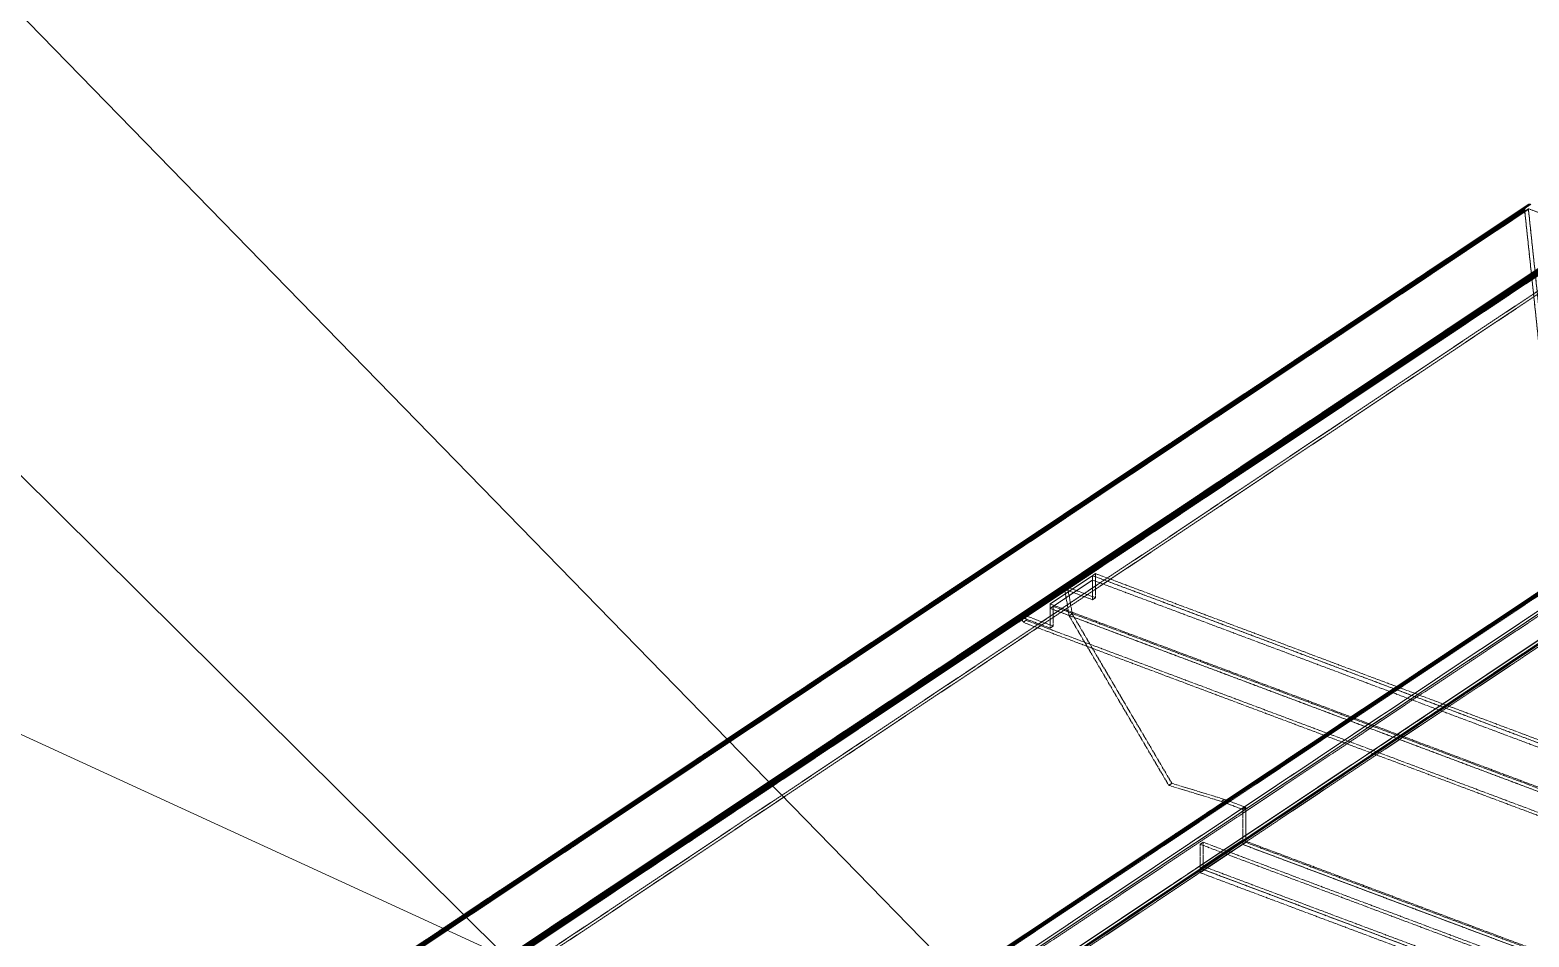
# Model space of a CAD drawing. Header units: millimetres. Extents: x 50 to 612415, y 2 to 4150.
# Drawn here: x 529283 to 530230, y 2624 to 3197 of the extents above; entities that cross this region are included whole.
import ezdxf

# ---------------------------------------------------------------- set-up
doc = ezdxf.new("R2010")
doc.units = ezdxf.units.MM
doc.linetypes.add('DASHED', pattern=[1.524, 1.27, -0.254])
doc.layers.add('DIM', color=7, linetype='Continuous', lineweight=13)
doc.layers.add('HIDDEN', color=8, linetype='DASHED', lineweight=13)

msp = doc.modelspace()

# ---------------------------------------------------------------- linework, layer by layer
at = {"layer": 'DIM'}
for points in [[(529977.229, 2488.833), (529020, 3470), (528980, 3470)], [(529862.246, 2335.42), (529020, 3170), (528980, 3170)], [(530410.011, 2231.719), (529020, 2870), (528980, 2870)]]:
    msp.add_lwpolyline(points, dxfattribs=at)
at = {"layer": 'HIDDEN', "color": 253, "true_color": 0xaab5af}
for p, q in [((529120, 2346.717), (530228.905, 3085.987)), ((530228.905, 3085.987), (529120, 2346.717)), ((529120.033, 2346.576), (530228.484, 3085.544)), ((530228.484, 3085.544), (529120.033, 2346.576)), ((529120.057, 2346.808), (530229.358, 3086.342)), ((530229.358, 3086.342), (529120.057, 2346.808)), ((529120.153, 2346.391), (530228.11, 3085.029)), ((530228.11, 3085.029), (529120.153, 2346.391)), ((529120.2, 2346.846), (530229.825, 3086.595)), ((530229.825, 3086.595), (529120.2, 2346.846)), ((529120.357, 2346.167), (530227.796, 3084.46)), ((530227.796, 3084.46), (529120.357, 2346.167)), ((529120.426, 2346.829), (530230.291, 3086.739)), ((530230.291, 3086.739), (529120.426, 2346.829)), ((529120.637, 2345.914), (530227.554, 3083.858)), ((530227.554, 3083.858), (529120.637, 2345.914)), ((529120.725, 2346.759), (530230.738, 3086.767)), ((530230.738, 3086.767), (529120.725, 2346.759)), ((529120.984, 2345.64), (530227.392, 3083.245)), ((530227.392, 3083.245), (529120.984, 2345.64)), ((529121.087, 2346.637), (530231.15, 3086.678)), ((530231.15, 3086.678), (529121.087, 2346.637)), ((529121.384, 2345.355), (530227.316, 3082.643)), ((530227.316, 3082.643), (529121.384, 2345.355)), ((529121.824, 2345.069), (530227.329, 3082.072)), ((530227.329, 3082.072), (529121.824, 2345.069)), ((530229.72, 3083.701), (529122.309, 2345.427)), ((529122.309, 2345.427), (530229.72, 3083.701)), ((530229.693, 3083.673), (529122.311, 2345.418)), ((529122.311, 2345.418), (530229.693, 3083.673)), ((530229.748, 3083.723), (529122.313, 2345.433)), ((529122.313, 2345.433), (530229.748, 3083.723)), ((530229.67, 3083.641), (529122.319, 2345.407)), ((529122.319, 2345.407), (530229.67, 3083.641)), ((530229.777, 3083.739), (529122.322, 2345.435)), ((529122.322, 2345.435), (530229.777, 3083.739)), ((530229.65, 3083.605), (529122.331, 2345.393)), ((529122.331, 2345.393), (530229.65, 3083.605)), ((530229.806, 3083.748), (529122.336, 2345.434)), ((529122.336, 2345.434), (530229.806, 3083.748)), ((530229.635, 3083.568), (529122.349, 2345.377)), ((529122.349, 2345.377), (530229.635, 3083.568)), ((530229.834, 3083.75), (529122.354, 2345.43)), ((529122.354, 2345.43), (530229.834, 3083.75)), ((530229.625, 3083.529), (529122.371, 2345.36)), ((529122.371, 2345.36), (530229.625, 3083.529)), ((530229.86, 3083.744), (529122.377, 2345.422)), ((529122.377, 2345.422), (530229.86, 3083.744)), ((530229.62, 3083.492), (529122.396, 2345.342)), ((529122.396, 2345.342), (530229.62, 3083.492)), ((530229.621, 3083.456), (529122.423, 2345.324)), ((529122.423, 2345.324), (530229.621, 3083.456)), ((530227.316, 3082.643), (530227.392, 3083.245)), ((530227.392, 3083.245), (530227.316, 3082.643)), ((530227.329, 3082.072), (530227.316, 3082.643)), ((530227.316, 3082.643), (530227.329, 3082.072)), ((530251.703, 2852.368), (530227.329, 3082.072)), ((530227.329, 3082.072), (530251.703, 2852.368)), ((530227.392, 3083.245), (530227.554, 3083.858)), ((530227.554, 3083.858), (530227.392, 3083.245)), ((530227.554, 3083.858), (530227.796, 3084.46)), ((530227.796, 3084.46), (530227.554, 3083.858)), ((530227.796, 3084.46), (530228.11, 3085.029)), ((530228.11, 3085.029), (530227.796, 3084.46)), ((530228.11, 3085.029), (530228.484, 3085.544)), ((530228.484, 3085.544), (530228.11, 3085.029)), ((530228.484, 3085.544), (530228.905, 3085.987)), ((530228.905, 3085.987), (530228.484, 3085.544)), ((530228.905, 3085.987), (530229.358, 3086.342)), ((530229.358, 3086.342), (530228.905, 3085.987)), ((530229.358, 3086.342), (530229.825, 3086.595)), ((530229.825, 3086.595), (530229.358, 3086.342)), ((530229.625, 3083.529), (530229.62, 3083.492)), ((530229.62, 3083.492), (530229.625, 3083.529)), ((530229.62, 3083.492), (530229.621, 3083.456)), ((530229.621, 3083.456), (530229.62, 3083.492)), ((530229.621, 3083.456), (530253.995, 2853.752)), ((530253.995, 2853.752), (530229.621, 3083.456)), ((530229.635, 3083.568), (530229.625, 3083.529)), ((530229.625, 3083.529), (530229.635, 3083.568)), ((530229.65, 3083.605), (530229.635, 3083.568)), ((530229.635, 3083.568), (530229.65, 3083.605)), ((530229.67, 3083.641), (530229.65, 3083.605)), ((530229.65, 3083.605), (530229.67, 3083.641)), ((530229.693, 3083.673), (530229.67, 3083.641)), ((530229.67, 3083.641), (530229.693, 3083.673)), ((530229.72, 3083.701), (530229.693, 3083.673)), ((530229.693, 3083.673), (530229.72, 3083.701)), ((530229.748, 3083.723), (530229.72, 3083.701)), ((530229.72, 3083.701), (530229.748, 3083.723)), ((530229.777, 3083.739), (530229.748, 3083.723)), ((530229.748, 3083.723), (530229.777, 3083.739)), ((530229.806, 3083.748), (530229.777, 3083.739)), ((530229.777, 3083.739), (530229.806, 3083.748)), ((530229.834, 3083.75), (530229.806, 3083.748)), ((530229.806, 3083.748), (530229.834, 3083.75)), ((530229.825, 3086.595), (530230.291, 3086.739)), ((530230.291, 3086.739), (530229.825, 3086.595)), ((530229.86, 3083.744), (530229.834, 3083.75)), ((530229.834, 3083.75), (530229.86, 3083.744)), ((530271.876, 3067.988), (530229.86, 3083.744)), ((530229.86, 3083.744), (530271.876, 3067.988)), ((529163.104, 2330.881), (530273.166, 3070.922)), ((530273.166, 3070.922), (529163.104, 2330.881)), ((529163.529, 2330.706), (530273.538, 3070.713)), ((530273.538, 3070.713), (529163.529, 2330.706)), ((529163.991, 2330.489), (530273.843, 3070.391)), ((530273.843, 3070.391), (529163.991, 2330.489)), ((529164.471, 2330.237), (530274.07, 3069.969)), ((530274.07, 3069.969), (529164.471, 2330.237)), ((529164.952, 2329.959), (530274.208, 3069.463)), ((530274.208, 3069.463), (529164.952, 2329.959)), ((530274.254, 3068.894), (529165.415, 2329.668)), ((529165.415, 2329.668), (530274.254, 3068.894)), ((530271.876, 3067.988), (529164.393, 2329.666)), ((529164.393, 2329.666), (530271.876, 3067.988)), ((530271.897, 3067.977), (529164.417, 2329.656)), ((529164.417, 2329.656), (530271.897, 3067.977)), ((530271.915, 3067.96), (529164.442, 2329.645)), ((529164.442, 2329.645), (530271.915, 3067.96)), ((530271.929, 3067.938), (529164.469, 2329.631)), ((529164.469, 2329.631), (530271.929, 3067.938)), ((530271.938, 3067.911), (529164.496, 2329.616)), ((529164.496, 2329.616), (530271.938, 3067.911)), ((529164.522, 2329.6), (530271.943, 3067.881)), ((530271.943, 3067.881), (529164.522, 2329.6)), ((529164.547, 2329.584), (530271.944, 3067.849)), ((530271.944, 3067.849), (529164.547, 2329.584)), ((529164.57, 2329.568), (530271.94, 3067.814)), ((530271.94, 3067.814), (529164.57, 2329.568)), ((529164.59, 2329.552), (530271.931, 3067.779)), ((530271.931, 3067.779), (529164.59, 2329.552)), ((529164.607, 2329.537), (530271.918, 3067.744)), ((530271.918, 3067.744), (529164.607, 2329.537)), ((530274.205, 3068.282), (529165.841, 2329.373)), ((529165.841, 2329.373), (530274.205, 3068.282)), ((530274.063, 3067.651), (529166.216, 2329.086)), ((529166.216, 2329.086), (530274.063, 3067.651)), ((530273.834, 3067.026), (529166.523, 2328.818)), ((529166.523, 2328.818), (530273.834, 3067.026)), ((529171.828, 2322.734), (530264.696, 3051.313)), ((530264.696, 3051.313), (529171.828, 2322.734)), ((530266.613, 3050.594), (529173.745, 2322.015)), ((529173.745, 2322.015), (530266.613, 3050.594)), ((529330.848, 2226.539), (530294.76, 2869.147)), ((530294.76, 2869.147), (529330.848, 2226.539)), ((530296.676, 2868.429), (529332.764, 2225.821)), ((529332.764, 2225.821), (530296.676, 2868.429)), ((529312.636, 2226.324), (530251.703, 2852.368)), ((530251.703, 2852.368), (529312.636, 2226.324)), ((529312.636, 2226.324), (530251.703, 2852.368)), ((530251.703, 2852.368), (529312.636, 2226.324)), ((530251.79, 2851.902), (529313.051, 2226.076)), ((529313.051, 2226.076), (530251.79, 2851.902)), ((530253.995, 2853.752), (529313.236, 2226.579)), ((529313.236, 2226.579), (530253.995, 2853.752)), ((529313.262, 2226.564), (530254, 2853.723)), ((530254, 2853.723), (529313.262, 2226.564)), ((529313.288, 2226.549), (530254.01, 2853.697)), ((530254.01, 2853.697), (529313.288, 2226.549)), ((529313.314, 2226.536), (530254.024, 2853.676)), ((530254.024, 2853.676), (529313.314, 2226.536)), ((529313.339, 2226.525), (530254.041, 2853.66)), ((530254.041, 2853.66), (529313.339, 2226.525)), ((529313.362, 2226.515), (530254.062, 2853.649)), ((530254.062, 2853.649), (529313.362, 2226.515)), ((530251.946, 2851.493), (529313.471, 2225.843)), ((529313.471, 2225.843), (530251.946, 2851.493)), ((530252.166, 2851.153), (529313.886, 2225.633)), ((529313.886, 2225.633), (530252.166, 2851.153)), ((530252.444, 2850.89), (529314.283, 2225.45)), ((529314.283, 2225.45), (530252.444, 2850.89)), ((530252.772, 2850.714), (529314.651, 2225.301)), ((529314.651, 2225.301), (530252.772, 2850.714)), ((530279.154, 2856.748), (529350.286, 2237.502)), ((530279.154, 2856.748), (529350.286, 2237.502)), ((529352.522, 2237.662), (530279.474, 2855.63)), ((529352.522, 2237.662), (530279.474, 2855.63)), ((529954.296, 2852.116), (529927.467, 2834.23)), ((529927.467, 2834.23), (529954.296, 2852.116)), ((529956.213, 2853.394), (529954.296, 2852.116)), ((529954.296, 2852.116), (529956.213, 2853.394)), ((529954.296, 2852.116), (529954.296, 2841.052)), ((529954.296, 2849.35), (529954.296, 2852.116)), ((532401.383, 1934.459), (529954.296, 2852.116)), ((529954.296, 2852.116), (529954.296, 2836.903)), ((529954.296, 2849.35), (529954.296, 2852.116)), ((529954.296, 2852.116), (532401.383, 1934.459)), ((532401.383, 1934.459), (529954.296, 2852.116)), ((529954.296, 2852.116), (532401.383, 1934.459)), ((529956.213, 2842.33), (529956.213, 2853.394)), ((529956.213, 2838.181), (529956.213, 2853.394)), ((529956.213, 2853.394), (532403.3, 1935.736)), ((529956.213, 2853.394), (532403.3, 1935.736)), ((529342.326, 2215.654), (530283.026, 2842.787)), ((530283.026, 2842.787), (529342.326, 2215.654)), ((529342.347, 2215.647), (530283.049, 2842.782)), ((530283.049, 2842.782), (529342.347, 2215.647)), ((529342.365, 2215.642), (530283.075, 2842.782)), ((530283.075, 2842.782), (529342.365, 2215.642)), ((529342.368, 2215.687), (530283.24, 2842.935)), ((530283.24, 2842.935), (529342.368, 2215.687)), ((529342.378, 2215.641), (530283.101, 2842.789)), ((530283.101, 2842.789), (529342.378, 2215.641)), ((529342.381, 2215.673), (530283.223, 2842.901)), ((530283.223, 2842.901), (529342.381, 2215.673)), ((529342.388, 2215.642), (530283.128, 2842.802)), ((530283.128, 2842.802), (529342.388, 2215.642)), ((529342.39, 2215.662), (530283.203, 2842.871)), ((530283.203, 2842.871), (529342.39, 2215.662)), ((529342.393, 2215.646), (530283.155, 2842.82)), ((530283.155, 2842.82), (529342.393, 2215.646)), ((529342.394, 2215.653), (530283.18, 2842.843)), ((530283.18, 2842.843), (529342.394, 2215.653)), ((530285.156, 2842.216), (529344.284, 2214.968)), ((529344.284, 2214.968), (530285.156, 2842.216)), ((530284.886, 2841.684), (529344.492, 2214.755)), ((529344.492, 2214.755), (530284.886, 2841.684)), ((530284.562, 2841.192), (529344.631, 2214.571)), ((529344.631, 2214.571), (530284.562, 2841.192)), ((529927.467, 2831.464), (529954.296, 2849.35)), ((529954.296, 2849.35), (529927.467, 2831.464)), ((529938.582, 2844.792), (529936.666, 2843.515)), ((529936.666, 2843.515), (529938.582, 2844.792)), ((529936.666, 2843.515), (529939.451, 2826.774)), ((529954.296, 2836.903), (529936.666, 2843.515)), ((529936.666, 2843.515), (529939.451, 2826.774)), ((529954.296, 2836.903), (529936.666, 2843.515)), ((529941.367, 2828.052), (529938.582, 2844.792)), ((529941.367, 2828.052), (529938.582, 2844.792)), ((529938.582, 2844.792), (529956.213, 2838.181)), ((529938.582, 2844.792), (529956.213, 2838.181)), ((532401.383, 1931.693), (529954.296, 2849.35)), ((532401.383, 1931.693), (529954.296, 2849.35)), ((529956.213, 2838.181), (529956.213, 2842.33)), ((530281.736, 2839.853), (529343.616, 2214.439)), ((529343.616, 2214.439), (530281.736, 2839.853)), ((530282.112, 2839.767), (529343.95, 2214.325)), ((529343.95, 2214.325), (530282.112, 2839.767)), ((530282.518, 2839.779), (529344.232, 2214.255)), ((529344.232, 2214.255), (530282.518, 2839.779)), ((530282.943, 2839.889), (529344.453, 2214.229)), ((529344.453, 2214.229), (530282.943, 2839.889)), ((530283.372, 2840.092), (529344.608, 2214.249)), ((529344.608, 2214.249), (530283.372, 2840.092)), ((530283.794, 2840.384), (529344.69, 2214.315)), ((529344.69, 2214.315), (530283.794, 2840.384)), ((530284.194, 2840.754), (529344.698, 2214.423)), ((529344.698, 2214.423), (530284.194, 2840.754)), ((529350.286, 2218.139), (530279.154, 2837.385)), ((530279.154, 2837.385), (529350.286, 2218.139)), ((529350.286, 2218.139), (530279.154, 2837.385)), ((530279.154, 2837.385), (529350.286, 2218.139)), ((529350.286, 2216.756), (530279.154, 2836.002)), ((529350.286, 2216.756), (530279.154, 2836.002)), ((530279.474, 2836.267), (529352.522, 2218.299)), ((530279.474, 2836.267), (529352.522, 2218.299)), ((529927.467, 2834.23), (529927.467, 2831.464)), ((532374.554, 1916.573), (529927.467, 2834.23)), ((529927.467, 2834.23), (529927.467, 2831.464)), ((532374.554, 1916.573), (529927.467, 2834.23)), ((529929.383, 2832.742), (529927.467, 2831.464)), ((529927.467, 2831.464), (529929.383, 2832.742)), ((529929.383, 2824.444), (529929.383, 2832.742)), ((529929.383, 2824.444), (529929.383, 2832.742)), ((529929.383, 2832.742), (532376.471, 1915.084)), ((529929.383, 2832.742), (532376.471, 1915.084)), ((529954.296, 2841.052), (529954.296, 2836.903)), ((529956.213, 2838.181), (529954.296, 2836.903)), ((529954.296, 2836.903), (529956.213, 2838.181)), ((529911.753, 2826.906), (529909.836, 2825.628)), ((529909.836, 2825.628), (529911.753, 2826.906)), ((529909.836, 2825.628), (529910.327, 2822.678)), ((529927.467, 2819.017), (529909.836, 2825.628)), ((529909.836, 2825.628), (529910.327, 2822.678)), ((529927.467, 2819.017), (529909.836, 2825.628)), ((529910.327, 2822.678), (529912.244, 2823.956)), ((529912.244, 2823.956), (529910.327, 2822.678)), ((529910.327, 2822.678), (532391.694, 1892.166)), ((529910.327, 2822.678), (532391.694, 1892.166)), ((529912.244, 2823.956), (529911.753, 2826.906)), ((529912.244, 2823.956), (529911.753, 2826.906)), ((529911.753, 2826.906), (529929.383, 2820.295)), ((529911.753, 2826.906), (529929.383, 2820.295)), ((532393.61, 1893.443), (529912.244, 2823.956)), ((532393.61, 1893.443), (529912.244, 2823.956)), ((529927.467, 2831.464), (529927.467, 2823.166)), ((529927.467, 2831.464), (529927.467, 2823.166)), ((529927.467, 2831.464), (532374.554, 1913.807)), ((532374.554, 1913.807), (529927.467, 2831.464)), ((532374.554, 1913.807), (529927.467, 2831.464)), ((529927.467, 2831.464), (532374.554, 1913.807)), ((529927.467, 2823.166), (529927.467, 2819.017)), ((529927.467, 2823.166), (529927.467, 2819.017)), ((529929.383, 2820.295), (529929.383, 2824.444)), ((529929.383, 2820.295), (529929.383, 2824.444)), ((529941.367, 2828.052), (529939.451, 2826.774)), ((529939.451, 2826.774), (529941.367, 2828.052)), ((529939.451, 2826.774), (530002.414, 2719.718)), ((529939.451, 2826.774), (530002.414, 2719.718)), ((530004.331, 2720.996), (529941.367, 2828.052)), ((530004.331, 2720.996), (529941.367, 2828.052)), ((529929.383, 2820.295), (529927.467, 2819.017)), ((529927.467, 2819.017), (529929.383, 2820.295)), ((530002.414, 2719.718), (530004.331, 2720.996)), ((530004.331, 2720.996), (530002.414, 2719.718)), ((530002.414, 2719.718), (530035.679, 2709.573)), ((530002.414, 2719.718), (530035.679, 2709.573)), ((530037.595, 2710.851), (530004.331, 2720.996)), ((530037.595, 2710.851), (530004.331, 2720.996)), ((530035.679, 2709.573), (530037.595, 2710.851)), ((530037.595, 2710.851), (530035.679, 2709.573)), ((530035.679, 2709.573), (530049.093, 2704.542)), ((530035.679, 2709.573), (530049.093, 2704.542)), ((530051.01, 2705.82), (530037.595, 2710.851)), ((530051.01, 2705.82), (530037.595, 2710.851)), ((530051.01, 2705.82), (530049.093, 2704.542)), ((530049.093, 2704.542), (530051.01, 2705.82)), ((530049.093, 2704.542), (530049.093, 2686.701)), ((530049.093, 2704.542), (530049.093, 2682.414)), ((530051.01, 2687.979), (530051.01, 2705.82)), ((530051.01, 2683.692), (530051.01, 2705.82)), ((530049.093, 2685.18), (530022.264, 2667.294)), ((530022.264, 2667.294), (530049.093, 2685.18)), ((530024.18, 2683.785), (530022.264, 2682.507)), ((530022.264, 2682.507), (530024.18, 2683.785)), ((530022.264, 2682.507), (530022.264, 2668.815)), ((532279.757, 1835.947), (530022.264, 2682.507)), ((530022.264, 2682.507), (530022.264, 2668.815)), ((532279.757, 1835.947), (530022.264, 2682.507)), ((530022.264, 2664.528), (530049.093, 2682.414)), ((530049.093, 2682.414), (530022.264, 2664.528)), ((530024.18, 2670.093), (530024.18, 2683.785)), ((530024.18, 2683.785), (532281.674, 1837.225)), ((530024.18, 2670.093), (530024.18, 2683.785)), ((530024.18, 2683.785), (532281.674, 1837.225)), ((530049.093, 2686.701), (530049.093, 2682.414)), ((530049.093, 2682.414), (530049.093, 2685.18)), ((530049.093, 2682.414), (530049.093, 2685.18)), ((530049.093, 2685.18), (532306.587, 1838.62)), ((530049.093, 2685.18), (532306.587, 1838.62)), ((530049.093, 2682.414), (530051.01, 2683.692)), ((530051.01, 2683.692), (530049.093, 2682.414)), ((530049.093, 2682.414), (532306.587, 1835.854)), ((530049.093, 2682.414), (532306.587, 1835.854)), ((532306.587, 1835.854), (530049.093, 2682.414)), ((532306.587, 1835.854), (530049.093, 2682.414)), ((530051.01, 2683.692), (530051.01, 2687.979)), ((532308.503, 1837.132), (530051.01, 2683.692)), ((532308.503, 1837.132), (530051.01, 2683.692)), ((530022.264, 2668.815), (530022.264, 2667.294)), ((530022.264, 2668.815), (530022.264, 2667.294)), ((530022.264, 2667.294), (530024.18, 2668.571)), ((530024.18, 2668.571), (530022.264, 2667.294)), ((530022.264, 2667.294), (530022.264, 2664.528)), ((532279.757, 1820.734), (530022.264, 2667.294)), ((530022.264, 2667.294), (530022.264, 2664.528)), ((530022.264, 2667.294), (532279.757, 1820.734)), ((532279.757, 1820.734), (530022.264, 2667.294)), ((530022.264, 2667.294), (532279.757, 1820.734)), ((530022.264, 2664.528), (532279.757, 1817.968)), ((530022.264, 2664.528), (532279.757, 1817.968)), ((530024.18, 2668.571), (530024.18, 2670.093)), ((530024.18, 2668.571), (530024.18, 2670.093)), ((532281.674, 1822.011), (530024.18, 2668.571)), ((532281.674, 1822.011), (530024.18, 2668.571))]:
    msp.add_line(p, q, dxfattribs=at)

doc.saveas('drawing.dxf')
